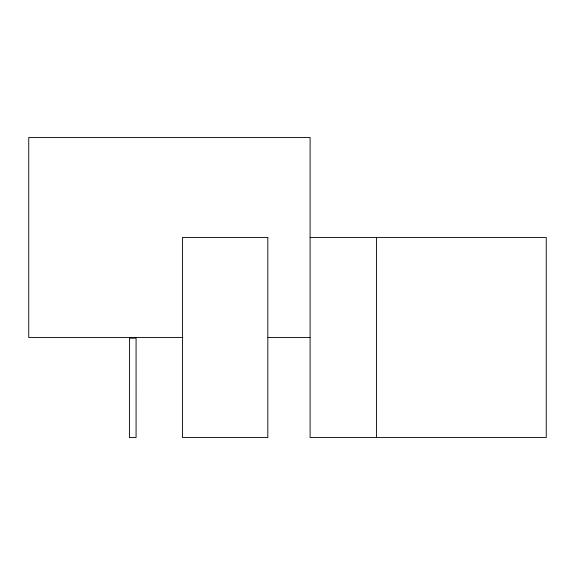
<?xml version="1.0" encoding="UTF-8"?>
<svg xmlns="http://www.w3.org/2000/svg" width="575" height="575" viewBox="0 0 575 575"><rect width="100%" height="100%" fill="white"/><g stroke="black" fill="none" stroke-linecap="round" stroke-linejoin="round"><path stroke-width="0.86" d="M129.418 437.532L129.44 338.165M310.098 237.489L546.25 237.489L546.25 437.532L310.098 437.532L310.098 137.468L28.75 137.468L28.75 337.511L182.864 337.511M267.986 337.511L310.098 337.511M129.418 338.165L136.074 338.165L136.081 437.532L129.433 437.532M376.524 237.489L376.524 437.532M267.821 237.489L182.455 237.489L182.455 437.532L267.821 437.532L267.821 237.489"/></g></svg>
